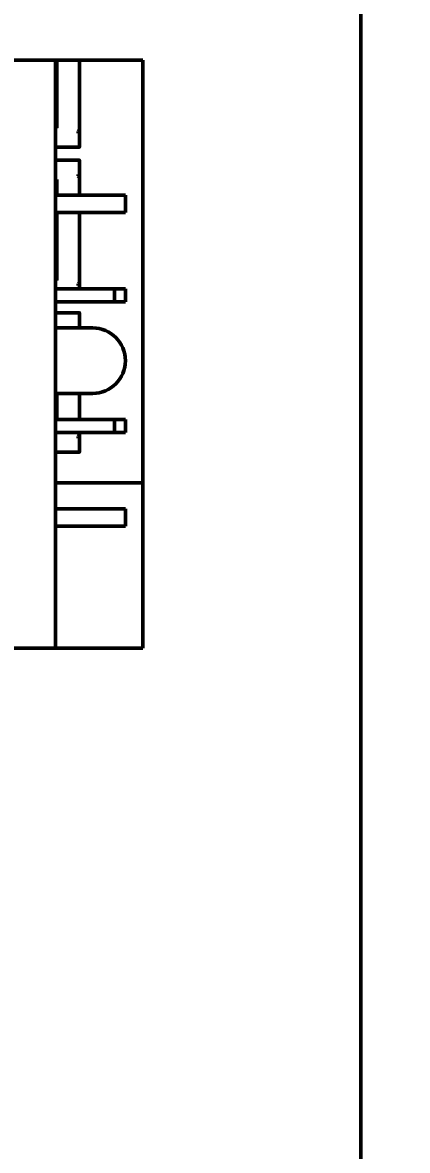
# Model space of a CAD drawing. Header units: millimetres. Extents: x 2121 to 4904, y 892 to 1933.
# Drawn here: x 2457.97 to 2471.22, y 1378.15 to 1416.97 of the extents above; entities that cross this region are included whole.
import ezdxf

# ---------------------------------------------------------------- set-up
doc = ezdxf.new("R2010")
doc.units = ezdxf.units.MM
doc.header["$LTSCALE"] = 1.8
doc.layers.add('외형선(ISO)', color=7, linetype='Continuous', lineweight=50)
doc.layers.add('치수(ISO)', color=7, linetype='Continuous', lineweight=25)
doc.styles.add('주 텍스트 (ISO)', font='')
doc.styles.get('주 텍스트 (ISO)').set_extended_font_data('Tahoma')
doc.dimstyles.new('기본값 (ISO)', dxfattribs={"dimscale": 1.8, "dimtxt": 3.5, "dimasz": 2.5, "dimexe": 3.175, "dimexo": 0, "dimgap": 0.762, "dimtad": 1, "dimrnd": 1e-08, "dimzin": 0, "dimtxsty": '주 텍스트 (ISO)', "dimcen": 0.09, "dimdle": 10, "dimclrd": 256, "dimclre": 256, "dimclrt": 256, "dimazin": 0, "dimtfac": 1.001486, "dimtmove": 0, "dimatfit": 3, "dimfxl": 1, "dimtolj": 1, "dimtzin": 0, "dimlwd": -1, "dimlwe": -1, "dimarcsym": 0})

# ---------------------------------------------------------------- blocks, each defined once
blk = doc.blocks.new('*D720')
at = {"layer": 'Defpoints', "color": 0}
for p in [(2453.259, 1692.283), (2453.259, 1287.283), (2505.62, 1287.283)]:
    blk.add_point(p, dxfattribs=at)
at = {"layer": '치수(ISO)', "color": 7}
for p, q in [((2453.259, 1692.283), (2511.335, 1692.283)), ((2505.62, 1687.783), (2505.62, 1291.783)), ((2453.259, 1287.283), (2511.335, 1287.283))]:
    blk.add_line(p, q, dxfattribs=at)
for points in [[(2506.37, 1687.783), (2504.87, 1687.783), (2505.62, 1692.283)], [(2504.87, 1291.783), (2506.37, 1291.783), (2505.62, 1287.283)]]:
    blk.add_solid(points, dxfattribs=at)
at = {"layer": '치수(ISO)', "color": 7, "insert": (2500.967, 1489.783), "char_height": 6.3, "attachment_point": 5, "rotation": 90, "style": '주 텍스트 (ISO)'}
blk.add_mtext('\\A1;270', dxfattribs=at)

msp = doc.modelspace()

# ---------------------------------------------------------------- linework, layer by layer
at = {"layer": '외형선(ISO)', "color": 7}
for p, q in [((2469.609, 1667.533), (2469.609, 1369.783)), ((2432.109, 1415.683), (2462.109, 1415.683)), ((2459.109, 1415.683), (2459.109, 1395.433)), ((2459.154, 1413.354), (2459.154, 1415.683)), ((2459.934, 1415.683), (2459.934, 1413.268)), ((2462.109, 1415.683), (2462.109, 1395.433)), ((2459.154, 1413.358), (2459.117, 1413.358)), ((2459.934, 1413.268), (2459.889, 1413.223)), ((2459.889, 1413.223), (2459.927, 1413.26)), ((2459.889, 1413.223), (2459.889, 1413.174)), ((2459.927, 1413.178), (2459.889, 1413.178)), ((2459.927, 1413.26), (2459.934, 1413.268)), ((2459.934, 1413.268), (2459.934, 1413.17)), ((2459.934, 1413.17), (2459.934, 1412.69)), ((2459.927, 1412.683), (2459.117, 1412.683)), ((2459.117, 1412.233), (2459.927, 1412.233)), ((2459.934, 1412.225), (2459.934, 1411.745)), ((2459.154, 1411.558), (2459.117, 1411.558)), ((2459.154, 1411.033), (2459.154, 1411.562)), ((2459.889, 1411.742), (2459.889, 1411.693)), ((2459.889, 1411.738), (2459.927, 1411.738)), ((2459.889, 1411.693), (2459.934, 1411.648)), ((2459.927, 1411.655), (2459.889, 1411.693)), ((2459.934, 1411.648), (2459.927, 1411.655)), ((2459.934, 1411.745), (2459.934, 1411.648)), ((2459.934, 1411.648), (2459.934, 1411.033)), ((2460.384, 1411.033), (2459.109, 1411.033)), ((2460.384, 1411.033), (2461.509, 1411.033)), ((2461.509, 1410.433), (2461.509, 1411.033)), ((2460.384, 1410.433), (2459.109, 1410.433)), ((2459.154, 1408.104), (2459.154, 1410.433)), ((2459.934, 1410.433), (2459.934, 1408.018)), ((2460.384, 1410.433), (2461.509, 1410.433)), ((2459.154, 1408.108), (2459.117, 1408.108)), ((2459.934, 1408.018), (2459.889, 1407.973)), ((2459.889, 1407.973), (2459.927, 1408.01)), ((2459.889, 1407.973), (2459.889, 1407.924)), ((2459.927, 1407.928), (2459.889, 1407.928)), ((2459.927, 1408.01), (2459.934, 1408.018)), ((2459.934, 1408.018), (2459.934, 1407.92)), ((2459.934, 1407.92), (2459.934, 1407.808)), ((2461.134, 1407.808), (2459.109, 1407.808)), ((2461.134, 1407.358), (2461.134, 1407.808)), ((2461.134, 1407.808), (2461.509, 1407.808)), ((2461.509, 1407.808), (2461.509, 1407.358)), ((2461.134, 1407.358), (2459.109, 1407.358)), ((2461.509, 1407.358), (2461.134, 1407.358)), ((2459.117, 1406.983), (2459.927, 1406.983)), ((2459.934, 1406.975), (2459.934, 1406.495)), ((2459.109, 1406.458), (2460.384, 1406.458)), ((2459.889, 1406.492), (2459.889, 1406.458)), ((2459.889, 1406.488), (2459.927, 1406.488)), ((2459.934, 1406.495), (2459.934, 1406.458)), ((2460.384, 1404.208), (2459.109, 1404.208)), ((2459.154, 1403.308), (2459.154, 1404.208)), ((2459.934, 1404.208), (2459.934, 1403.308)), ((2461.134, 1403.308), (2459.109, 1403.308)), ((2461.134, 1402.858), (2461.134, 1403.308)), ((2461.134, 1403.308), (2461.509, 1403.308)), ((2461.509, 1403.308), (2461.509, 1402.858)), ((2461.134, 1402.858), (2459.109, 1402.858)), ((2459.154, 1402.854), (2459.154, 1402.858)), ((2459.934, 1402.858), (2459.934, 1402.768)), ((2461.509, 1402.858), (2461.134, 1402.858)), ((2459.934, 1402.768), (2459.889, 1402.723)), ((2459.889, 1402.723), (2459.927, 1402.76)), ((2459.889, 1402.723), (2459.889, 1402.674)), ((2459.927, 1402.678), (2459.889, 1402.678)), ((2459.927, 1402.76), (2459.934, 1402.768)), ((2459.934, 1402.768), (2459.934, 1402.67)), ((2459.934, 1402.67), (2459.934, 1402.19)), ((2459.927, 1402.183), (2459.117, 1402.183)), ((2462.109, 1401.133), (2459.109, 1401.133)), ((2460.384, 1400.233), (2459.109, 1400.233)), ((2460.384, 1400.233), (2461.509, 1400.233)), ((2461.509, 1399.633), (2461.509, 1400.233)), ((2460.384, 1399.633), (2459.109, 1399.633)), ((2460.384, 1399.633), (2461.509, 1399.633)), ((2462.109, 1395.433), (2432.109, 1395.433))]:
    msp.add_line(p, q, dxfattribs=at)
for centre, radius, start, end in [((2459.117, 1413.35), 0.0075, 90, 180), ((2459.927, 1413.17), 0.0075, 0, 90), ((2459.117, 1412.69), 0.0075, 180, 270), ((2459.927, 1412.69), 0.0075, 270, 0), ((2459.117, 1412.225), 0.0075, 90, 180), ((2459.927, 1412.225), 0.0075, 0, 90), ((2459.117, 1411.565), 0.0075, 180, 270), ((2459.927, 1411.745), 0.0075, 270, 0), ((2459.117, 1408.1), 0.0075, 90, 180), ((2459.927, 1407.92), 0.0075, 0, 90), ((2459.117, 1406.975), 0.0075, 90, 180), ((2459.927, 1406.975), 0.0075, 0, 90), ((2459.927, 1406.495), 0.0075, 270, 0), ((2460.384, 1405.333), 1.125, 270, 90), ((2459.117, 1402.85), 0.0075, 90, 180), ((2459.927, 1402.67), 0.0075, 0, 90), ((2459.117, 1402.19), 0.0075, 180, 270), ((2459.927, 1402.19), 0.0075, 270, 0)]:
    msp.add_arc(centre, radius, start, end, dxfattribs=at)
for points in [[(2459.154, 1413.35), (2459.154, 1413.351), (2459.154, 1413.353), (2459.154, 1413.354)], [(2459.889, 1413.174), (2459.889, 1413.173), (2459.889, 1413.171), (2459.889, 1413.17)], [(2459.154, 1411.562), (2459.154, 1411.563), (2459.154, 1411.564), (2459.154, 1411.565)], [(2459.889, 1411.745), (2459.889, 1411.744), (2459.889, 1411.743), (2459.889, 1411.742)], [(2459.154, 1408.1), (2459.154, 1408.101), (2459.154, 1408.103), (2459.154, 1408.104)], [(2459.889, 1407.924), (2459.889, 1407.923), (2459.889, 1407.921), (2459.889, 1407.92)], [(2459.889, 1406.495), (2459.889, 1406.494), (2459.889, 1406.493), (2459.889, 1406.492)], [(2459.154, 1402.85), (2459.154, 1402.851), (2459.154, 1402.853), (2459.154, 1402.854)], [(2459.889, 1402.674), (2459.889, 1402.673), (2459.889, 1402.671), (2459.889, 1402.67)]]:
    msp.add_open_spline(points, degree=3, dxfattribs=at)

# ---------------------------------------------------------------- dimensions: what is measured, and where the dimension line sits
at = {"layer": '치수(ISO)', "color": 7}
dim = msp.add_linear_dim(base=(2505.62, 1287.283), p1=(2453.259, 1692.283), p2=(2453.259, 1287.283), angle=90, dimstyle='기본값 (ISO)', override={"dimdec": 2, "dimlfac": 0.66667, "dimzin": 8, "dimdsep": 46, "dimclrd": 7, "dimclre": 7, "dimclrt": 7, "dimtofl": 0, "dimatfit": 1}, dxfattribs=at)
dim.commit()
dim.dimension.update_dxf_attribs({"geometry": '*D720', "text_midpoint": (2505.62, 1489.783), "dimtype": 160})

doc.saveas('drawing.dxf')
